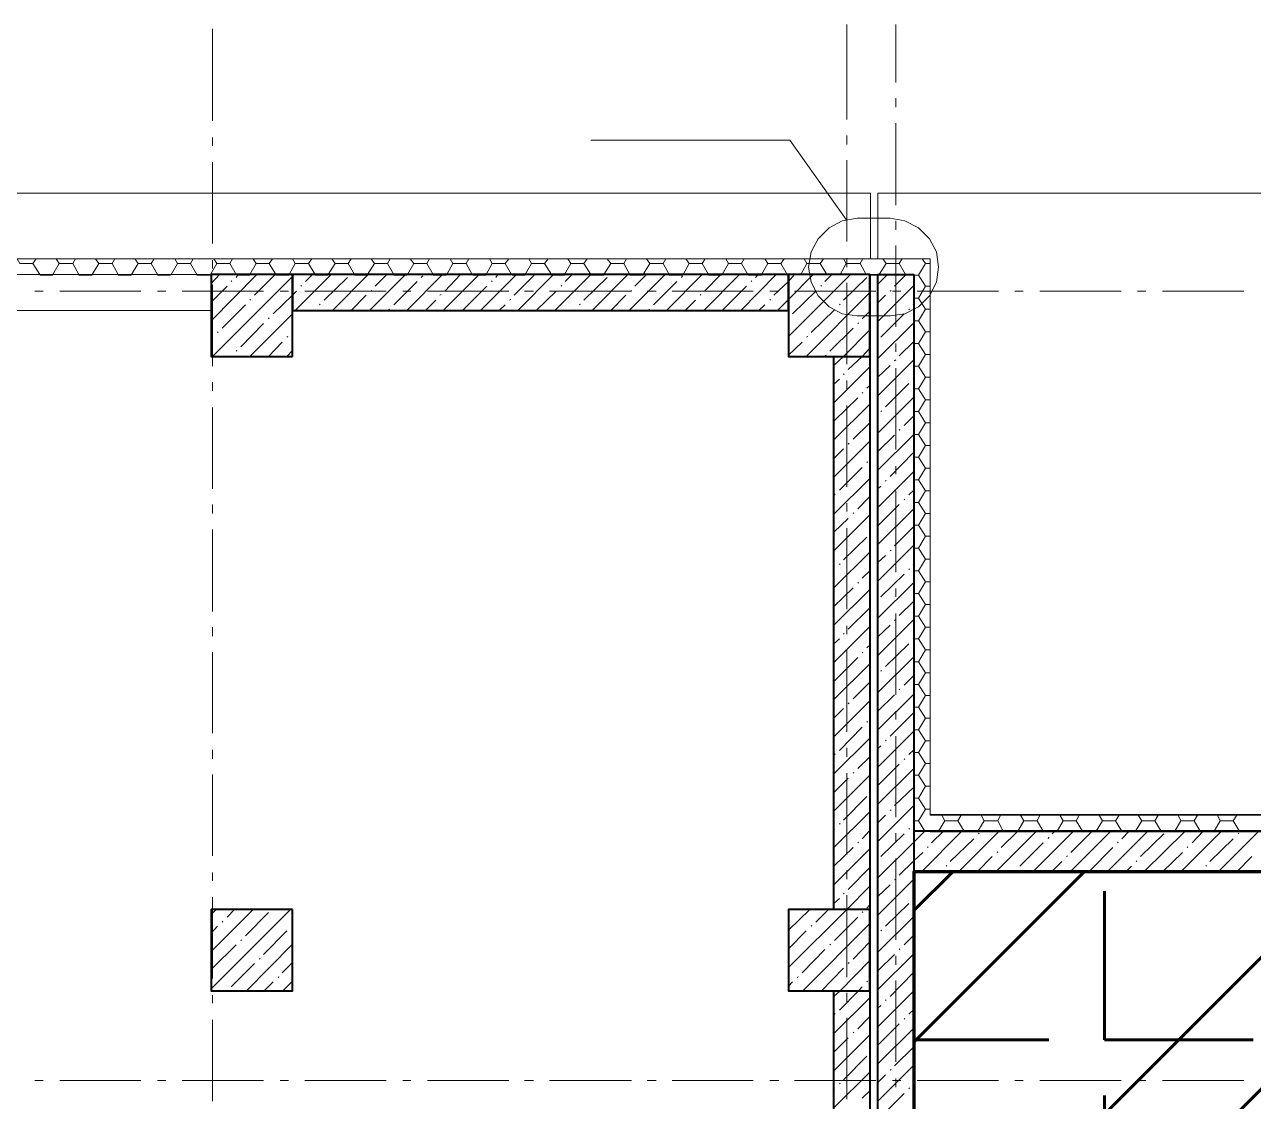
# Model space of a CAD drawing. Header units: millimetres. Extents: x -213911 to 415037, y -3642 to 107391.
# Drawn here: x -127343 to -119785, y 27282 to 33906 of the extents above; entities that cross this region are included whole.
import ezdxf

# ---------------------------------------------------------------- set-up
doc = ezdxf.new("R2010")
doc.units = ezdxf.units.MM
for name, color, linetype, lineweight in [('9.1 Стен подвал шпак', 160, 'Continuous', 90), ('9.2 Потолок подвал шпак', 90, 'Continuous', 60), ('9.3 клининг подвал', 190, 'Continuous', 60), ('Оси', 7, 'Continuous', 9)]:
    doc.layers.add(name, color=color, linetype=linetype, lineweight=lineweight)

msp = doc.modelspace()

# ---------------------------------------------------------------- hatches: boundary and pattern name
at = {"layer": '9.2 Потолок подвал шпак'}
h = msp.add_hatch(dxfattribs=at)
h.set_pattern_fill('ANGLE', color=256, scale=180)
h.set_pattern_definition([(0, (0, 0), (0, 1257.3), [914.4, -342.9]), (90, (0, 0), (-1257.3, 8e-14), [914.4, -342.9])])
h.paths.add_polyline_path([(-114028.2, 22531.1), (-114028.2, 32117.9), (-117430, 32117.9), (-117430, 24331.5), (-117679.9, 24331.5), (-117679.9, 28695), (-121873.9, 28695), (-121873.9, 22531.1)])
at = {"layer": '9.3 клининг подвал'}
h = msp.add_hatch(dxfattribs=at)
h.set_pattern_fill('ANSI32', color=256, scale=180)
h.paths.add_polyline_path([(-114028.2, 22531.1), (-114028.2, 32117.9), (-117430, 32117.9), (-117430, 24331.5), (-117679.9, 24331.5), (-117679.9, 28695), (-121873.9, 28695), (-121873.9, 22531.1)])

# ---------------------------------------------------------------- linework, layer by layer
at = {"lineweight": 40}
for points in [[(-125695.1, 31863.7), (-125695.1, 32367.9), (-126195, 32367.9), (-126195, 31863.7)], [(-125695.1, 32147.6), (-122644.9, 32147.6), (-122644.9, 32367.9), (-125695.1, 32367.9)], [(-122145.1, 32367.9), (-122644.9, 32367.9), (-122644.9, 31863.7), (-122145.1, 31863.7)], [(-121873.9, 32367.9), (-121873.9, 27144.5), (-122094.2, 27144.5), (-122094.2, 32367.9)], [(-122145.1, 31863.7), (-122145.1, 28462), (-122365.3, 28462), (-122365.3, 31863.7)], [(-125695.1, 28462), (-126195, 28462), (-126195, 27962.1), (-125695.1, 27962.1)], [(-122145.1, 28462), (-122644.9, 28462), (-122644.9, 27962.1), (-122145.1, 27962.1)]]:
    msp.add_lwpolyline(points, close=True, dxfattribs=at)
for points in [[(-121772.3, 28944.9), (-121687.5, 28944.9), (-117866.3, 28944.9), (-117781.6, 28944.9), (-117866.3, 28944.9), (-121687.5, 28944.9), (-121772.3, 28944.9), (-121873.9, 28944.9), (-121873.9, 28695), (-117679.9, 28695), (-117679.9, 24331.5), (-117430, 24331.5), (-117430, 32117.9), (-114028.2, 32117.9), (-114028.2, 26411.6), (-114028.2, 22531.1), (-118501.8, 22531.1), (-118501.8, 22310.8), (-117862.1, 22310.8)], [(-121772.3, 28944.9), (-121772.3, 28944.9)], [(-122365.3, 27144.5), (-122365.3, 27962.1), (-122145.1, 27962.1), (-122145.1, 27144.5), (-122242.5, 27144.5)]]:
    msp.add_lwpolyline(points, dxfattribs=at)
at = {"layer": '9.1 Стен подвал шпак'}
msp.add_lwpolyline([(-114028.2, 22531.1), (-114028.2, 32117.9), (-117430, 32117.9), (-117430, 24331.5), (-117679.9, 24331.5), (-117679.9, 28695), (-121873.9, 28695), (-121873.9, 22531.1)], close=True, dxfattribs=at)
at = {"layer": 'Оси', "lineweight": 9}
for points in [[(-126186.5, 33312.6), (-126186.5, 33880.2)], [(-122284.9, 33321), (-122284.9, 33905.7)], [(-121984.1, 33549.8), (-121984.1, 33905.7)], [(-121984.1, 33397.3), (-121984.1, 33452.4)], [(-121984.1, 32795.7), (-121984.1, 33299.9)], [(-126186.5, 33160.1), (-126186.5, 33210.9)], [(-122289.1, 32706.8), (-122636.5, 33193.9), (-123860.8, 33193.9)], [(-122284.9, 33168.5), (-122284.9, 33223.6)], [(-126186.5, 32558.5), (-126186.5, 33058.4)], [(-122284.9, 32571.2), (-122284.9, 33071.1)], [(-122140.8, 32465.3), (-122140.8, 32867.8), (-165211.7, 32867.8), (-165211.7, 29385.5), (-168333.9, 29385.5), (-168333.9, 28983)], [(-122034.9, 12402), (-117980.7, 12402), (-117980.7, 4645.2), (-81234.7, 4645.2), (-81234.7, 27161.4), (-86394.6, 27161.4), (-95083.3, 27161.4), (-113278.4, 27161.4), (-113278.4, 32867.8), (-122094.2, 32867.8), (-122094.2, 32465.3)], [(-121984.1, 32643.2), (-121984.1, 32698.3)], [(-121984.1, 32045.9), (-121984.1, 32545.8)], [(-207062.6, 32465.3), (-193129.2, 32465.3), (-207062.6, 32465.3), (-207062.6, 32367.9), (-193129.2, 32367.9), (-173269.2, 32367.9), (-173269.2, 28885.6), (-164711.8, 28885.6), (-164711.8, 28983), (-164711.8, 32367.9), (-121873.9, 32367.9), (-121873.9, 28944.9)], [(-127389.6, 32465.3), (-127372.7, 32435.6), (-127292.2, 32435.6), (-127249.8, 32367.9)], [(-127292.2, 32435.6), (-127271, 32465.3)], [(-127169.4, 32367.9), (-127131.2, 32435.6)], [(-127148.2, 32465.3), (-127131.2, 32435.6), (-127046.5, 32435.6), (-127008.4, 32367.9)], [(-127046.5, 32435.6), (-127029.6, 32465.3)], [(-126927.9, 32367.9), (-126885.5, 32435.6)], [(-126906.7, 32465.3), (-126885.5, 32435.6), (-126805, 32435.6), (-126766.9, 32367.9)], [(-126805, 32435.6), (-126788.1, 32465.3)], [(-126686.4, 32367.9), (-126644.1, 32435.6)], [(-126665.2, 32465.3), (-126644.1, 32435.6), (-126563.6, 32435.6), (-126525.4, 32367.9)], [(-126563.6, 32435.6), (-126546.6, 32465.3)], [(-126440.7, 32367.9), (-126402.6, 32435.6)], [(-126419.5, 32465.3), (-126402.6, 32435.6), (-126322.1, 32435.6), (-126284, 32367.9)], [(-126322.1, 32435.6), (-126305.1, 32465.3)], [(-126199.2, 32367.9), (-126161.1, 32435.6)], [(-126186.5, 32406), (-126186.5, 32456.8)], [(-126178.1, 32465.3), (-126161.1, 32435.6), (-126080.6, 32435.6), (-126042.5, 32367.9)], [(-126080.6, 32435.6), (-126063.7, 32465.3)], [(-125957.8, 32367.9), (-125919.6, 32435.6)], [(-125936.6, 32465.3), (-125919.6, 32435.6), (-125839.1, 32435.6), (-125796.8, 32367.9)], [(-125839.1, 32435.6), (-125818, 32465.3)], [(-125716.3, 32367.9), (-125678.2, 32435.6)], [(-125695.1, 32465.3), (-125678.2, 32435.6), (-125597.7, 32435.6), (-125555.3, 32367.9)], [(-125597.7, 32435.6), (-125576.5, 32465.3)], [(-125474.8, 32367.9), (-125432.5, 32435.6)], [(-125453.6, 32465.3), (-125432.5, 32435.6), (-125352, 32435.6), (-125313.8, 32367.9)], [(-125352, 32435.6), (-125335, 32465.3)], [(-125233.3, 32367.9), (-125191, 32435.6)], [(-125212.2, 32465.3), (-125191, 32435.6), (-125110.5, 32435.6), (-125072.4, 32367.9)], [(-125110.5, 32435.6), (-125093.6, 32465.3)], [(-124987.6, 32367.9), (-124949.5, 32435.6)], [(-124970.7, 32465.3), (-124949.5, 32435.6), (-124869, 32435.6), (-124830.9, 32367.9)], [(-124869, 32435.6), (-124852.1, 32465.3)], [(-124746.2, 32367.9), (-124708, 32435.6)], [(-124725, 32465.3), (-124708, 32435.6), (-124627.6, 32435.6), (-124589.4, 32367.9)], [(-124627.6, 32435.6), (-124610.6, 32465.3)], [(-124504.7, 32367.9), (-124466.6, 32435.6)], [(-124483.5, 32465.3), (-124466.6, 32435.6), (-124386.1, 32435.6), (-124348, 32367.9)], [(-124386.1, 32435.6), (-124364.9, 32465.3)], [(-124263.2, 32367.9), (-124225.1, 32435.6)], [(-124242, 32465.3), (-124225.1, 32435.6), (-124144.6, 32435.6), (-124102.2, 32367.9)], [(-124144.6, 32435.6), (-124123.4, 32465.3)], [(-124021.8, 32367.9), (-123983.6, 32435.6)], [(-124000.6, 32465.3), (-123983.6, 32435.6), (-123903.1, 32435.6), (-123860.8, 32367.9)], [(-123903.1, 32435.6), (-123882, 32465.3)], [(-123780.3, 32367.9), (-123737.9, 32435.6)], [(-123759.1, 32465.3), (-123737.9, 32435.6), (-123657.4, 32435.6), (-123619.3, 32367.9)], [(-123657.4, 32435.6), (-123640.5, 32465.3)], [(-123538.8, 32367.9), (-123496.4, 32435.6)], [(-123517.6, 32465.3), (-123496.4, 32435.6), (-123416, 32435.6), (-123377.8, 32367.9)], [(-123416, 32435.6), (-123399, 32465.3)], [(-123293.1, 32367.9), (-123255, 32435.6)], [(-123276.2, 32465.3), (-123255, 32435.6), (-123174.5, 32435.6), (-123136.4, 32367.9)], [(-123174.5, 32435.6), (-123157.5, 32465.3)], [(-123051.6, 32367.9), (-123013.5, 32435.6)], [(-123030.5, 32465.3), (-123013.5, 32435.6), (-122933, 32435.6), (-122894.9, 32367.9)], [(-122933, 32435.6), (-122916.1, 32465.3)], [(-122810.2, 32367.9), (-122772, 32435.6)], [(-122789, 32465.3), (-122772, 32435.6), (-122691.5, 32435.6), (-122653.4, 32367.9)], [(-122691.5, 32435.6), (-122670.4, 32465.3)], [(-122568.7, 32367.9), (-122530.6, 32435.6)], [(-122547.5, 32465.3), (-122530.6, 32435.6), (-122450.1, 32435.6), (-122407.7, 32367.9)], [(-122450.1, 32435.6), (-122428.9, 32465.3)], [(-122327.2, 32367.9), (-122289.1, 32435.6)], [(-122306, 32465.3), (-122289.1, 32435.6), (-122204.4, 32435.6), (-122166.2, 32367.9)], [(-122284.9, 32414.5), (-122284.9, 32469.5)], [(-122204.4, 32435.6), (-122187.4, 32465.3)], [(-122085.7, 32367.9), (-122043.4, 32435.6)], [(-122064.6, 32465.3), (-122043.4, 32435.6), (-121962.9, 32435.6), (-121924.8, 32367.9)], [(-121962.9, 32435.6), (-121945.9, 32465.3)], [(-121844.3, 32363.6), (-121801.9, 32435.6)], [(-121823.1, 32465.3), (-121801.9, 32435.6), (-121772.3, 32435.6)], [(-127249.8, 32363.6), (-127169.4, 32363.6)], [(-127008.4, 32363.6), (-126927.9, 32363.6)], [(-126766.9, 32363.6), (-126686.4, 32363.6)], [(-126525.4, 32363.6), (-126444.9, 32363.6)], [(-126284, 32363.6), (-126199.2, 32363.6)], [(-126195, 32312.8), (-126144.2, 32367.9)], [(-126195, 32084), (-125915.4, 32367.9)], [(-126186.5, 31863.7), (-125695.1, 32355.2), (-125686.6, 32367.9)], [(-126042.5, 32350.9), (-126029.8, 32367.9)], [(-126038.3, 32363.6), (-125957.8, 32363.6)], [(-125928.1, 32240.8), (-125801, 32367.9)], [(-125796.8, 32363.6), (-125716.3, 32363.6)], [(-125678.2, 32147.6), (-125457.9, 32367.9)], [(-125614.6, 32325.5), (-125572.3, 32367.9)], [(-125555.3, 32363.6), (-125474.8, 32363.6)], [(-125500.2, 32211.1), (-125356.2, 32350.9)], [(-125449.4, 32147.6), (-125229.1, 32367.9)], [(-125313.8, 32363.6), (-125233.3, 32363.6)], [(-125220.6, 32147.6), (-125000.4, 32367.9)], [(-125186.7, 32295.8), (-125114.7, 32367.9)], [(-125072.4, 32363.6), (-124991.9, 32363.6)], [(-124991.9, 32147.6), (-124771.6, 32367.9)], [(-124902.9, 32350.9), (-124894.4, 32359.4)], [(-124830.9, 32363.6), (-124750.4, 32363.6)], [(-124767.4, 32147.6), (-124547.1, 32367.9)], [(-124758.9, 32266.2), (-124661.4, 32367.9)], [(-124585.2, 32363.6), (-124504.7, 32363.6)], [(-124538.6, 32147.6), (-124318.3, 32367.9)], [(-124445.4, 32350.9), (-124432.7, 32367.9)], [(-124343.7, 32363.6), (-124263.2, 32363.6)], [(-124331, 32240.8), (-124203.9, 32367.9)], [(-124309.8, 32147.6), (-124089.5, 32367.9)], [(-124102.2, 32363.6), (-124021.8, 32363.6)], [(-124081.1, 32147.6), (-123860.8, 32367.9)], [(-124017.5, 32325.5), (-123975.2, 32367.9)], [(-123903.1, 32211.1), (-123759.1, 32350.9)], [(-123860.8, 32363.6), (-123780.3, 32363.6)], [(-123852.3, 32147.6), (-123632, 32367.9)], [(-123623.5, 32147.6), (-123403.2, 32367.9)], [(-123619.3, 32363.6), (-123538.8, 32363.6)], [(-123589.6, 32295.8), (-123517.6, 32367.9)], [(-123394.8, 32147.6), (-123174.5, 32367.9)], [(-123377.8, 32363.6), (-123297.3, 32363.6)], [(-123301.6, 32350.9), (-123297.3, 32359.4)], [(-123166, 32147.6), (-122945.7, 32367.9)], [(-123161.8, 32266.2), (-123060.1, 32367.9)], [(-123136.4, 32363.6), (-123055.9, 32363.6)], [(-122937.3, 32147.6), (-122721.2, 32367.9)], [(-122890.7, 32363.6), (-122810.2, 32363.6)], [(-122848.3, 32350.9), (-122831.3, 32367.9)], [(-122733.9, 32240.8), (-122644.9, 32325.5), (-122606.8, 32367.9)], [(-122712.7, 32147.6), (-122644.9, 32215.4), (-122492.4, 32367.9)], [(-122649.2, 32363.6), (-122644.9, 32363.6)], [(-122644.9, 31986.6), (-122263.7, 32367.9)], [(-122420.4, 32325.5), (-122378.1, 32367.9)], [(-122306, 32211.1), (-122162, 32350.9)], [(-122145.1, 32363.6), (-122085.7, 32363.6)], [(-122136.6, 12300.3), (-122140.8, 12300.3), (-122140.8, 32367.9)], [(-122094.2, 32308.6), (-122034.9, 32367.9)], [(-122094.2, 32367.9), (-122094.2, 12893.4)], [(-121992.5, 32295.8), (-121920.5, 32367.9)], [(-121924.8, 32363.6), (-121873.9, 32363.6), (-121844.3, 32363.6), (-121801.9, 32295.8), (-121772.3, 32295.8)], [(-126195, 32198.4), (-126097.6, 32295.8)], [(-126186.5, 31804.4), (-126186.5, 32304.3)], [(-126072.1, 32325.5), (-126067.9, 32329.7)], [(-125644.3, 32295.8), (-125640, 32300.1)], [(-125072.4, 32181.5), (-124928.3, 32325.5)], [(-124644.5, 32151.8), (-124500.5, 32295.8)], [(-124470.8, 32325.5), (-124466.6, 32329.7)], [(-124042.9, 32295.8), (-124038.7, 32300.1)], [(-123475.3, 32181.5), (-123331.2, 32325.5)], [(-123047.4, 32151.8), (-122903.4, 32295.8)], [(-122873.7, 32325.5), (-122869.5, 32329.7)], [(-122445.8, 32295.8), (-122441.6, 32300.1)], [(-122284.9, 31817.1), (-122284.9, 32317)], [(-122094.2, 32079.8), (-121873.9, 32300.1)], [(-121844.3, 32223.8), (-121801.9, 32295.8)], [(-127279.5, 32266.2), (-127228.7, 32266.2)], [(-127127, 32266.2), (-126627.1, 32266.2)], [(-126525.4, 32266.2), (-126474.6, 32266.2)], [(-126372.9, 32266.2), (-125873, 32266.2)], [(-125957.8, 32211.1), (-125953.5, 32215.4)], [(-125813.7, 32126.4), (-125695.1, 32240.8), (-125669.7, 32266.2)], [(-125771.4, 32266.2), (-125720.5, 32266.2)], [(-125618.9, 32266.2), (-125119, 32266.2)], [(-125335, 32147.6), (-125241.8, 32240.8)], [(-125216.4, 32266.2), (-125207.9, 32270.4)], [(-125017.3, 32266.2), (-124966.5, 32266.2)], [(-124877.5, 32147.6), (-124814, 32211.1)], [(-124864.8, 32266.2), (-124364.9, 32266.2)], [(-124788.5, 32240.8), (-124780.1, 32245)], [(-124360.7, 32211.1), (-124352.2, 32215.4)], [(-124267.5, 32266.2), (-124212.4, 32266.2)], [(-124195.4, 32147.6), (-124072.6, 32266.2)], [(-124115, 32266.2), (-123610.8, 32266.2)], [(-123737.9, 32147.6), (-123644.7, 32240.8)], [(-123615.1, 32266.2), (-123610.8, 32270.4)], [(-123513.4, 32266.2), (-123458.3, 32266.2)], [(-123360.9, 32266.2), (-122861, 32266.2)], [(-123280.4, 32147.6), (-123216.9, 32211.1)], [(-123187.2, 32240.8), (-123183, 32245)], [(-122759.3, 32266.2), (-122704.3, 32266.2)], [(-122759.3, 32211.1), (-122755.1, 32215.4)], [(-122619.5, 32126.4), (-122475.5, 32266.2)], [(-122606.8, 32266.2), (-122106.9, 32266.2)], [(-122534.8, 31863.7), (-122145.1, 32257.7)], [(-122094.2, 32194.2), (-122047.6, 32240.8)], [(-122018, 32266.2), (-122013.7, 32270.4)], [(-122005.3, 32266.2), (-121954.4, 32266.2)], [(-121873.9, 32223.8), (-121844.3, 32223.8), (-121801.9, 32156), (-121772.3, 32156)], [(-121852.7, 32266.2), (-121352.9, 32266.2)], [(-121251.2, 32266.2), (-121200.4, 32266.2)], [(-121098.7, 32266.2), (-120598.8, 32266.2)], [(-120497.1, 32266.2), (-120446.3, 32266.2)], [(-120344.6, 32266.2), (-119844.7, 32266.2)], [(-126127.2, 32037.4), (-125983.2, 32181.5)], [(-125957.8, 31863.7), (-125695.1, 32126.4)], [(-125563.8, 32147.6), (-125555.3, 32151.8)], [(-125529.9, 32181.5), (-125525.7, 32185.7)], [(-125102, 32151.8), (-125097.8, 32156)], [(-124424.2, 32147.6), (-124386.1, 32181.5)], [(-123966.7, 32147.6), (-123958.2, 32151.8)], [(-123932.8, 32181.5), (-123924.3, 32185.7)], [(-123504.9, 32151.8), (-123496.4, 32156)], [(-122827.1, 32147.6), (-122789, 32181.5)], [(-122505.1, 32012), (-122361.1, 32151.8)], [(-122331.5, 32181.5), (-122327.2, 32185.7)], [(-122191.7, 32096.7), (-122145.1, 32143.3)], [(-122077.3, 31982.4), (-121933.2, 32126.4)], [(-121903.6, 32151.8), (-121899.3, 32156)], [(-121878.2, 32181.5), (-121873.9, 32185.7)], [(-121844.3, 32084), (-121801.9, 32156)], [(-126012.8, 31923), (-125873, 32067.1)], [(-125843.4, 32096.7), (-125839.1, 32101)], [(-122644.9, 32101), (-122640.7, 32101)], [(-122217.1, 32067.1), (-122212.8, 32071.3)], [(-122094.2, 31851), (-121873.9, 32071.3)], [(-121873.9, 32084), (-121844.3, 32084), (-121801.9, 32016.2), (-121772.3, 32016.2)], [(-126195, 31969.6), (-126186.5, 31982.4)], [(-126156.9, 32012), (-126152.6, 32016.2)], [(-125729, 31982.4), (-125724.8, 31986.6)], [(-125699.3, 32012), (-125695.1, 32016.2)], [(-122534.8, 31982.4), (-122526.3, 31986.6)], [(-122390.8, 31897.6), (-122246.7, 32037.4)], [(-122365.3, 31808.7), (-122306, 31863.7), (-122145.1, 32029)], [(-121844.3, 31944.2), (-121801.9, 32016.2)], [(-126042.5, 31897.6), (-126038.3, 31901.9)], [(-125843.4, 31863.7), (-125758.7, 31952.7)], [(-125729, 31863.7), (-125695.1, 31901.9)], [(-122644.9, 31872.2), (-122560.2, 31952.7)], [(-122276.4, 31783.2), (-122191.7, 31863.7), (-122145.1, 31914.6)], [(-121984.1, 31893.4), (-121984.1, 31944.2)], [(-121962.9, 31868), (-121873.9, 31956.9)], [(-121873.9, 31944.2), (-121844.3, 31944.2), (-121801.9, 31876.4), (-121772.3, 31876.4)], [(-126072.1, 31863.7), (-126072.1, 31868)], [(-122420.4, 31868), (-122411.9, 31872.2)], [(-122094.2, 31622.3), (-121873.9, 31842.6)], [(-121992.5, 31838.3), (-121984.1, 31842.6)], [(-121844.3, 31804.4), (-121801.9, 31876.4)], [(-122365.3, 31579.9), (-122145.1, 31800.2)], [(-122306, 31753.6), (-122301.8, 31757.8)], [(-122094.2, 31736.6), (-122018, 31808.7)], [(-121984.1, 31291.8), (-121984.1, 31791.7)], [(-121873.9, 31804.4), (-121844.3, 31804.4), (-121801.9, 31736.6), (-121772.3, 31736.6)], [(-126186.5, 31651.9), (-126186.5, 31707)], [(-122365.3, 31694.3), (-122331.5, 31723.9)], [(-122284.9, 31664.6), (-122284.9, 31715.5)], [(-122162, 31668.9), (-122145.1, 31685.8)], [(-122047.6, 31554.5), (-121903.6, 31698.5)], [(-121878.2, 31723.9), (-121873.9, 31728.2)], [(-121844.3, 31664.6), (-121801.9, 31736.6)], [(-122361.1, 31469.8), (-122217.1, 31609.6)], [(-122191.7, 31639.2), (-122187.4, 31643.4)], [(-122094.2, 31393.5), (-121873.9, 31613.8)], [(-121873.9, 31664.6), (-121844.3, 31664.6), (-121801.9, 31596.8), (-121772.3, 31596.8)], [(-121844.3, 31524.8), (-121801.9, 31596.8)], [(-126186.5, 31050.4), (-126186.5, 31550.2)], [(-122365.3, 31351.1), (-122145.1, 31571.4)], [(-122284.9, 31063.1), (-122284.9, 31563)], [(-122077.3, 31524.8), (-122073, 31529.1)], [(-121873.9, 31524.8), (-121844.3, 31524.8), (-121801.9, 31457), (-121772.3, 31457)], [(-122246.7, 31355.4), (-122145.1, 31457)], [(-121933.2, 31440.1), (-121873.9, 31499.4)], [(-121844.3, 31385), (-121801.9, 31457)], [(-122094.2, 31164.7), (-121873.9, 31385)], [(-122094.2, 31279.1), (-121992.5, 31380.8)], [(-121962.9, 31410.4), (-121958.7, 31414.7)], [(-121873.9, 31385), (-121844.3, 31385), (-121801.9, 31317.2), (-121772.3, 31317.2)], [(-122365.3, 31122.4), (-122145.1, 31342.7)], [(-122365.3, 31236.8), (-122306, 31296.1)], [(-122276.4, 31325.7), (-122272.1, 31330)], [(-121844.3, 31245.2), (-121801.9, 31317.2)], [(-122018, 31126.6), (-121878.2, 31270.7)], [(-121873.9, 31245.2), (-121844.3, 31245.2), (-121801.9, 31177.5), (-121772.3, 31177.5)], [(-122331.5, 31041.9), (-122191.7, 31181.7)], [(-122162, 31211.3), (-122157.8, 31215.6)], [(-122094.2, 30936), (-121873.9, 31156.3)], [(-121984.1, 31139.3), (-121984.1, 31190.2)], [(-121844.3, 31105.4), (-121801.9, 31177.5)], [(-122365.3, 30893.6), (-122145.1, 31113.9)], [(-122094.2, 31050.4), (-122077.3, 31067.3)], [(-122047.6, 31097), (-122043.4, 31101.2)], [(-121873.9, 31105.4), (-121844.3, 31105.4), (-121801.9, 31037.7), (-121772.3, 31037.7)], [(-122361.1, 31012.2), (-122356.9, 31016.5)], [(-122217.1, 30927.5), (-122145.1, 31003.8)], [(-121984.1, 30537.8), (-121984.1, 31037.7)], [(-121903.6, 31012.2), (-121873.9, 31041.9)], [(-121844.3, 30965.6), (-121801.9, 31037.7)], [(-126186.5, 30897.9), (-126186.5, 30952.9)], [(-122284.9, 30910.6), (-122284.9, 30961.4)], [(-122094.2, 30821.6), (-121962.9, 30952.9)], [(-122094.2, 30707.2), (-121873.9, 30927.5)], [(-121933.2, 30982.6), (-121929, 30986.8)], [(-121873.9, 30965.6), (-121844.3, 30965.6), (-121801.9, 30897.9), (-121772.3, 30897.9)], [(-122365.3, 30669.1), (-122145.1, 30889.4)], [(-122365.3, 30783.5), (-122276.4, 30868.2)], [(-122246.7, 30897.9), (-122242.5, 30902.1)], [(-121844.3, 30825.8), (-121801.9, 30897.9)], [(-126186.5, 30296.3), (-126186.5, 30800.4)], [(-122284.9, 30309), (-122284.9, 30808.9)], [(-121992.5, 30698.7), (-121873.9, 30817.4)], [(-121873.9, 30825.8), (-121844.3, 30825.8), (-121801.9, 30758.1), (-121772.3, 30758.1)], [(-122306, 30614), (-122162, 30753.8)], [(-122094.2, 30482.7), (-121873.9, 30703)], [(-121844.3, 30686), (-121801.9, 30758.1)], [(-122365.3, 30440.3), (-122145.1, 30660.6)], [(-122094.2, 30597.1), (-122047.6, 30639.4)], [(-122018, 30669.1), (-122013.7, 30673.3)], [(-121873.9, 30686), (-121844.3, 30686), (-121801.9, 30618.3), (-121772.3, 30618.3)], [(-121844.3, 30546.2), (-121801.9, 30618.3)], [(-122365.3, 30554.7), (-122361.1, 30554.7)], [(-122331.5, 30584.4), (-122327.2, 30588.6)], [(-122191.7, 30499.6), (-122145.1, 30546.2)], [(-121903.6, 30554.7), (-121899.3, 30558.9)], [(-121878.2, 30584.4), (-121873.9, 30588.6)], [(-121873.9, 30546.2), (-121844.3, 30546.2), (-121801.9, 30478.5), (-121772.3, 30478.5)], [(-122217.1, 30470), (-122212.8, 30474.2)], [(-122094.2, 30253.9), (-121873.9, 30474.2)], [(-122077.3, 30385.3), (-121933.2, 30525.1)], [(-121844.3, 30406.4), (-121801.9, 30478.5)], [(-122365.3, 30325.9), (-122246.7, 30440.3)], [(-122365.3, 30211.6), (-122145.1, 30431.9)], [(-121984.1, 30385.3), (-121984.1, 30436.1)], [(-121873.9, 30406.4), (-121844.3, 30406.4), (-121801.9, 30338.7), (-121772.3, 30338.7)], [(-122276.4, 30186.1), (-122145.1, 30317.5)], [(-121962.9, 30270.9), (-121873.9, 30359.8)], [(-121844.3, 30266.6), (-121801.9, 30338.7)], [(-122094.2, 30025.2), (-121873.9, 30245.5)], [(-121992.5, 30241.2), (-121984.1, 30245.5)], [(-121984.1, 29783.7), (-121984.1, 30283.6)], [(-121873.9, 30266.6), (-121844.3, 30266.6), (-121801.9, 30198.9), (-121772.3, 30198.9)], [(-126186.5, 30143.8), (-126186.5, 30198.9)], [(-122365.3, 29982.8), (-122145.1, 30203.1)], [(-122306, 30156.5), (-122301.8, 30160.7)], [(-122284.9, 30156.5), (-122284.9, 30207.3)], [(-122094.2, 30139.5), (-122018, 30211.6)], [(-121844.3, 30126.8), (-121801.9, 30198.9)], [(-122365.3, 30097.2), (-122331.5, 30126.8)], [(-122162, 30071.8), (-122145.1, 30088.7)], [(-122047.6, 29957.4), (-121903.6, 30097.2)], [(-121878.2, 30126.8), (-121873.9, 30131.1)], [(-121873.9, 30126.8), (-121844.3, 30126.8), (-121801.9, 30059.1), (-121772.3, 30059.1)], [(-126186.5, 29546.5), (-126186.5, 30046.3)], [(-122361.1, 29868.4), (-122217.1, 30012.5)], [(-122284.9, 29554.9), (-122284.9, 30054.8)], [(-122191.7, 30042.1), (-122187.4, 30046.3)], [(-122094.2, 29796.4), (-121873.9, 30016.7)], [(-121844.3, 29987), (-121801.9, 30059.1)], [(-122365.3, 29754), (-122145.1, 29974.3)], [(-122077.3, 29927.7), (-122073, 29932)], [(-121873.9, 29987), (-121844.3, 29987), (-121801.9, 29919.3), (-121772.3, 29919.3)], [(-122246.7, 29758.3), (-122145.1, 29859.9)], [(-121933.2, 29843), (-121873.9, 29902.3)], [(-121844.3, 29847.2), (-121801.9, 29919.3)], [(-122094.2, 29567.6), (-121873.9, 29787.9)], [(-122094.2, 29682), (-121992.5, 29783.7)], [(-121962.9, 29813.3), (-121958.7, 29817.6)], [(-121873.9, 29847.2), (-121844.3, 29847.2), (-121801.9, 29779.5), (-121772.3, 29779.5)], [(-122365.3, 29525.3), (-122145.1, 29745.6)], [(-122276.4, 29728.6), (-122272.1, 29732.9)], [(-121873.9, 29707.4), (-121844.3, 29707.4), (-121801.9, 29639.7), (-121772.3, 29639.7)], [(-121844.3, 29707.4), (-121801.9, 29779.5)], [(-122365.3, 29639.7), (-122306, 29699)], [(-122018, 29529.5), (-121878.2, 29669.3)], [(-121984.1, 29631.2), (-121984.1, 29682)], [(-121844.3, 29567.6), (-121801.9, 29639.7)], [(-122331.5, 29440.5), (-122191.7, 29584.6)], [(-122162, 29614.2), (-122157.8, 29618.5)], [(-122094.2, 29338.9), (-121873.9, 29559.2)], [(-121873.9, 29567.6), (-121844.3, 29567.6), (-121801.9, 29499.9), (-121772.3, 29499.9)], [(-122365.3, 29296.5), (-122145.1, 29516.8)], [(-122047.6, 29499.9), (-122043.4, 29504.1)], [(-121984.1, 29029.6), (-121984.1, 29529.5)], [(-121844.3, 29427.8), (-121801.9, 29499.9)], [(-126186.5, 29389.7), (-126186.5, 29444.8)], [(-122361.1, 29415.1), (-122356.9, 29419.4)], [(-122284.9, 29402.4), (-122284.9, 29457.5)], [(-122217.1, 29330.4), (-122145.1, 29402.4)], [(-122094.2, 29453.3), (-122077.3, 29470.2)], [(-121903.6, 29415.1), (-121873.9, 29444.8)], [(-121873.9, 29427.8), (-121844.3, 29427.8), (-121801.9, 29360.1), (-121772.3, 29360.1)], [(-122094.2, 29224.5), (-121962.9, 29355.8)], [(-122094.2, 29110.1), (-121873.9, 29330.4)], [(-121933.2, 29385.5), (-121929, 29389.7)], [(-121844.3, 29288), (-121801.9, 29360.1)], [(-126186.5, 28792.4), (-126186.5, 29292.3)], [(-122365.3, 29067.8), (-122145.1, 29288)], [(-122365.3, 29182.1), (-122276.4, 29271.1)], [(-122284.9, 28800.9), (-122284.9, 29300.8)], [(-122246.7, 29300.8), (-122242.5, 29305)], [(-121873.9, 29288), (-121844.3, 29288), (-121801.9, 29220.3), (-121772.3, 29220.3)], [(-121992.5, 29101.6), (-121873.9, 29216)], [(-121844.3, 29148.2), (-121801.9, 29220.3)], [(-122306, 29012.7), (-122162, 29156.7)], [(-122094.2, 28881.4), (-121873.9, 29101.6)], [(-121873.9, 29148.2), (-121844.3, 29148.2), (-121801.9, 29080.5), (-121772.3, 29080.5)], [(-122365.3, 28843.2), (-122145.1, 29063.5)], [(-122094.2, 28995.7), (-122047.6, 29042.3)], [(-122018, 29072), (-122013.7, 29076.2)], [(-121844.3, 29008.4), (-121801.9, 29080.5)], [(-121700.2, 29042.3), (-121683.3, 29008.4), (-121602.8, 29008.4), (-121564.7, 28944.9)], [(-121602.8, 29008.4), (-121581.6, 29042.3)], [(-121458.8, 29042.3), (-121441.8, 29008.4), (-121357.1, 29008.4), (-121323.2, 28944.9)], [(-121357.1, 29008.4), (-121340.2, 29042.3)], [(-121217.3, 29042.3), (-121196.1, 29008.4), (-121115.6, 29008.4), (-121077.5, 28944.9)], [(-121115.6, 29008.4), (-121098.7, 29042.3)], [(-120975.8, 29042.3), (-120954.6, 29008.4), (-120874.2, 29008.4), (-120836, 28944.9)], [(-120874.2, 29008.4), (-120857.2, 29042.3)], [(-120734.4, 29042.3), (-120713.2, 29008.4), (-120632.7, 29008.4), (-120594.6, 28944.9)], [(-120632.7, 29008.4), (-120611.5, 29042.3)], [(-120492.9, 29042.3), (-120471.7, 29008.4), (-120391.2, 29008.4), (-120353.1, 28944.9)], [(-120391.2, 29008.4), (-120370, 29042.3)], [(-120247.2, 29042.3), (-120230.2, 29008.4), (-120149.7, 29008.4), (-120111.6, 28944.9)], [(-120149.7, 29008.4), (-120128.6, 29042.3)], [(-120005.7, 29042.3), (-119988.8, 29008.4), (-119908.3, 29008.4), (-119870.1, 28944.9)], [(-119908.3, 29008.4), (-119887.1, 29042.3)], [(-122365.3, 28953.4), (-122361.1, 28957.6)], [(-122331.5, 28987.3), (-122327.2, 28991.5)], [(-122191.7, 28898.3), (-122145.1, 28949.1)], [(-121903.6, 28957.6), (-121899.3, 28961.8)], [(-121878.2, 28987.3), (-121873.9, 28987.3)], [(-121873.9, 29008.4), (-121844.3, 29008.4), (-121806.1, 28944.9)], [(-121721.4, 28944.9), (-121683.3, 29008.4)], [(-121479.9, 28944.9), (-121441.8, 29008.4)], [(-121234.2, 28944.9), (-121196.1, 29008.4)], [(-120992.8, 28944.9), (-120954.6, 29008.4)], [(-120751.3, 28944.9), (-120713.2, 29008.4)], [(-120509.8, 28944.9), (-120471.7, 29008.4)], [(-120268.4, 28944.9), (-120230.2, 29008.4)], [(-120026.9, 28944.9), (-119988.8, 29008.4)], [(-122217.1, 28872.9), (-122212.8, 28877.1)], [(-122094.2, 28656.8), (-121873.9, 28877.1), (-121806.1, 28944.9)], [(-122077.3, 28788.2), (-121933.2, 28928)], [(-121984.1, 28877.1), (-121984.1, 28932.2)], [(-121827.3, 28695), (-121577.4, 28944.9)], [(-121763.8, 28872.9), (-121691.8, 28944.9)], [(-121649.4, 28758.5), (-121505.4, 28898.3)], [(-121598.6, 28695), (-121348.6, 28944.9)], [(-121475.7, 28928), (-121471.5, 28932.2)], [(-121369.8, 28695), (-121119.9, 28944.9)], [(-121335.9, 28843.2), (-121234.2, 28944.9)], [(-121221.5, 28728.8), (-121077.5, 28872.9)], [(-121141, 28695), (-120891.1, 28944.9)], [(-121047.8, 28898.3), (-121043.6, 28906.8)], [(-121022.4, 28928), (-121005.5, 28944.9)], [(-120912.3, 28695), (-120662.3, 28944.9)], [(-120908, 28813.6), (-120776.7, 28944.9)], [(-120683.5, 28695), (-120433.6, 28944.9)], [(-120620, 28872.9), (-120615.7, 28877.1)], [(-120594.6, 28898.3), (-120548, 28944.9)], [(-120480.2, 28788.2), (-120336.1, 28928)], [(-120459, 28695), (-120204.8, 28944.9)], [(-120230.2, 28695), (-119980.3, 28944.9)], [(-120162.4, 28872.9), (-120094.7, 28944.9)], [(-120052.3, 28758.5), (-119908.3, 28898.3)], [(-120001.5, 28695), (-119751.5, 28944.9)], [(-119878.6, 28928), (-119874.4, 28932.2)], [(-122365.3, 28728.8), (-122246.7, 28843.2)], [(-122365.3, 28614.5), (-122145.1, 28834.8)], [(-121962.9, 28673.8), (-121873.9, 28762.7), (-121818.9, 28813.6)], [(-121789.2, 28843.2), (-121785, 28847.5)], [(-121361.3, 28813.6), (-121357.1, 28817.8)], [(-120793.7, 28699.2), (-120649.6, 28843.2)], [(-120344.6, 28695), (-120221.8, 28813.6)], [(-120192.1, 28843.2), (-120187.9, 28847.5)], [(-121984.1, 28275.6), (-121984.1, 28775.4)], [(-121674.8, 28728.8), (-121670.6, 28733.1)], [(-121484.2, 28695), (-121391, 28788.2)], [(-121026.7, 28695), (-120963.1, 28758.5)], [(-120933.5, 28788.2), (-120929.2, 28792.4)], [(-120569.1, 28695), (-120535.2, 28728.8)], [(-120505.6, 28758.5), (-120501.4, 28762.7)], [(-120077.7, 28728.8), (-120073.5, 28733.1)], [(-119887.1, 28695), (-119793.9, 28788.2)], [(-126186.5, 28639.9), (-126186.5, 28690.7)], [(-122284.9, 28648.4), (-122284.9, 28703.4)], [(-122276.4, 28584.8), (-122145.1, 28720.4)], [(-122094.2, 28428.1), (-121873.9, 28648.4)], [(-121992.5, 28644.1), (-121984.1, 28648.4)], [(-121712.9, 28695), (-121704.5, 28699.2)], [(-121247, 28699.2), (-121242.7, 28703.4)], [(-120115.8, 28695), (-120107.4, 28699.2)], [(-122644.9, 28106.1), (-122284.9, 28462), (-122145.1, 28606)], [(-122094.2, 28542.4), (-122018, 28614.5)], [(-126186.5, 28038.3), (-126186.5, 28538.2)], [(-122365.3, 28500.1), (-122331.5, 28529.7)], [(-122306, 28559.4), (-122301.8, 28563.6)], [(-122284.9, 28046.8), (-122284.9, 28550.9)], [(-122047.6, 28360.3), (-121903.6, 28500.1)], [(-121878.2, 28529.7), (-121873.9, 28534)], [(-126195, 28432.3), (-126165.3, 28462)], [(-126195, 28203.5), (-125936.6, 28462)], [(-126195, 27974.8), (-125707.8, 28462)], [(-126097.6, 28415.4), (-126051, 28462)], [(-125983.2, 28301), (-125843.4, 28445)], [(-122644.9, 28334.9), (-122513.6, 28462)], [(-122475.5, 28385.7), (-122399.2, 28462)], [(-122191.7, 28445), (-122187.4, 28449.2)], [(-122162, 28470.4), (-122145.1, 28491.6)], [(-122094.2, 28199.3), (-121873.9, 28419.6)], [(-126195, 28317.9), (-126156.9, 28360.3)], [(-126127.2, 28385.7), (-126123, 28389.9)], [(-125699.3, 28360.3), (-125695.1, 28360.3)], [(-122556, 27962.1), (-122145.1, 28377.2)], [(-122505.1, 28360.3), (-122500.9, 28364.5)], [(-122361.1, 28271.3), (-122217.1, 28415.4)], [(-126012.8, 28271.3), (-126008.6, 28275.6)], [(-125873, 28186.6), (-125729, 28330.6)], [(-122644.9, 28220.5), (-122534.8, 28330.6)], [(-122077.3, 28330.6), (-122073, 28334.9)], [(-121933.2, 28245.9), (-121873.9, 28305.2)], [(-126186.5, 28101.9), (-126042.5, 28245.9)], [(-125978.9, 27962.1), (-125695.1, 28250.1)], [(-122560.2, 28072.2), (-122420.4, 28216.2)], [(-122390.8, 28245.9), (-122386.5, 28250.1)], [(-122246.7, 28156.9), (-122145.1, 28262.8)], [(-121962.9, 28216.2), (-121958.7, 28220.5)], [(-126072.1, 27987.5), (-125928.1, 28131.5)], [(-125898.5, 28156.9), (-125894.2, 28161.2)], [(-125758.7, 28072.2), (-125695.1, 28135.8)], [(-122365.3, 27928.2), (-122327.2, 27962.1), (-122145.1, 28148.5)], [(-122276.4, 28131.5), (-122272.1, 28135.8)], [(-122094.2, 27970.5), (-121873.9, 28190.8)], [(-122094.2, 28084.9), (-121992.5, 28186.6)], [(-121984.1, 28123), (-121984.1, 28178.1)], [(-125784.1, 28042.6), (-125779.8, 28051)], [(-122589.9, 28042.6), (-122585.6, 28051)], [(-122441.6, 27962.1), (-122306, 28101.9)], [(-122018, 27928.2), (-121878.2, 28072.2)], [(-125868.8, 27962.1), (-125813.7, 28017.1)], [(-125754.4, 27962.1), (-125695.1, 28021.4)], [(-122644.9, 27991.7), (-122619.5, 28017.1)], [(-122331.5, 27843.4), (-122212.8, 27962.1), (-122191.7, 27987.5)], [(-122162, 28017.1), (-122157.8, 28021.4)], [(-121984.1, 27525.7), (-121984.1, 28025.6)], [(-126186.5, 27885.8), (-126186.5, 27936.6)], [(-126093.3, 27962.1), (-126093.3, 27962.1)], [(-122365.3, 27699.4), (-122145.1, 27919.7)], [(-122284.9, 27894.3), (-122284.9, 27949.4)], [(-122094.2, 27741.8), (-121873.9, 27962.1)], [(-122047.6, 27902.8), (-122043.4, 27907)], [(-122361.1, 27818), (-122356.9, 27822.3)], [(-122094.2, 27856.2), (-122077.3, 27873.1)], [(-121903.6, 27818), (-121873.9, 27847.7)], [(-126186.5, 27284.3), (-126186.5, 27784.1)], [(-122284.9, 27297), (-122284.9, 27796.8)], [(-122217.1, 27729.1), (-122145.1, 27805.3)], [(-122094.2, 27627.4), (-121962.9, 27758.7)], [(-121933.2, 27788.4), (-121929, 27792.6)], [(-122365.3, 27470.7), (-122145.1, 27690.9)], [(-122365.3, 27585), (-122276.4, 27674)], [(-122246.7, 27703.6), (-122242.5, 27707.9)], [(-122094.2, 27513), (-121873.9, 27733.3)], [(-121992.5, 27500.3), (-121873.9, 27618.9)], [(-122306, 27415.6), (-122162, 27559.6)], [(-122365.3, 27241.9), (-122145.1, 27462.2)], [(-122094.2, 27284.3), (-121873.9, 27504.5)], [(-122094.2, 27398.6), (-122047.6, 27445.2)], [(-122018, 27474.9), (-122013.7, 27479.1)], [(-127279.5, 27411.3), (-127228.7, 27411.3)], [(-127127, 27411.3), (-126627.1, 27411.3)], [(-126525.4, 27411.3), (-126474.6, 27411.3)], [(-126372.9, 27411.3), (-125873, 27411.3)], [(-125771.4, 27411.3), (-125720.5, 27411.3)], [(-125618.9, 27411.3), (-125119, 27411.3)], [(-125017.3, 27411.3), (-124966.5, 27411.3)], [(-124864.8, 27411.3), (-124364.9, 27411.3)], [(-124267.5, 27411.3), (-124212.4, 27411.3)], [(-124115, 27411.3), (-123610.8, 27411.3)], [(-123513.4, 27411.3), (-123458.3, 27411.3)], [(-123360.9, 27411.3), (-122861, 27411.3)], [(-122759.3, 27411.3), (-122704.3, 27411.3)], [(-122606.8, 27411.3), (-122106.9, 27411.3)], [(-122331.5, 27390.2), (-122327.2, 27394.4)], [(-122005.3, 27411.3), (-121954.4, 27411.3)], [(-121984.1, 27369), (-121984.1, 27424.1)], [(-121903.6, 27360.5), (-121899.3, 27364.7)], [(-121878.2, 27390.2), (-121873.9, 27390.2)], [(-121852.7, 27411.3), (-121352.9, 27411.3)], [(-121251.2, 27411.3), (-121200.4, 27411.3)], [(-121098.7, 27411.3), (-120598.8, 27411.3)], [(-120497.1, 27411.3), (-120446.3, 27411.3)], [(-120344.6, 27411.3), (-119844.7, 27411.3)], [(-122365.3, 27356.3), (-122361.1, 27360.5)], [(-122191.7, 27301.2), (-122145.1, 27347.8)], [(-122077.3, 27186.8), (-121933.2, 27330.9)]]:
    msp.add_lwpolyline(points, dxfattribs=at)
for points in [[(-122221.3, 32715.2), (-122018, 32715.2), (-121929, 32698.3), (-121844.3, 32655.9), (-121776.5, 32588.2), (-121734.1, 32507.7), (-121721.4, 32414.5), (-121734.1, 32321.3), (-121776.5, 32236.5), (-121844.3, 32168.8), (-121929, 32126.4), (-122018, 32113.7), (-122221.3, 32113.7), (-122314.5, 32126.4), (-122395, 32168.8), (-122462.8, 32236.5), (-122505.1, 32321.3), (-122522.1, 32414.5), (-122505.1, 32507.7), (-122462.8, 32588.2), (-122395, 32655.9), (-122314.5, 32698.3)], [(-121772.3, 32465.3), (-121772.3, 29042.3), (-117781.6, 29042.3), (-117781.6, 32367.9), (-117781.6, 29046.6), (-121772.3, 29046.6), (-121772.3, 32465.3), (-121873.9, 32465.3), (-164813.5, 32465.3), (-164813.5, 32367.9), (-164813.5, 28983), (-164813.5, 32367.9), (-164813.5, 32465.3), (-121873.9, 32465.3)], [(-126195, 32367.9), (-126195, 32147.6), (-127398.1, 32147.6), (-127398.1, 32367.9)]]:
    msp.add_lwpolyline(points, close=True, dxfattribs=at)

doc.saveas('drawing.dxf')
